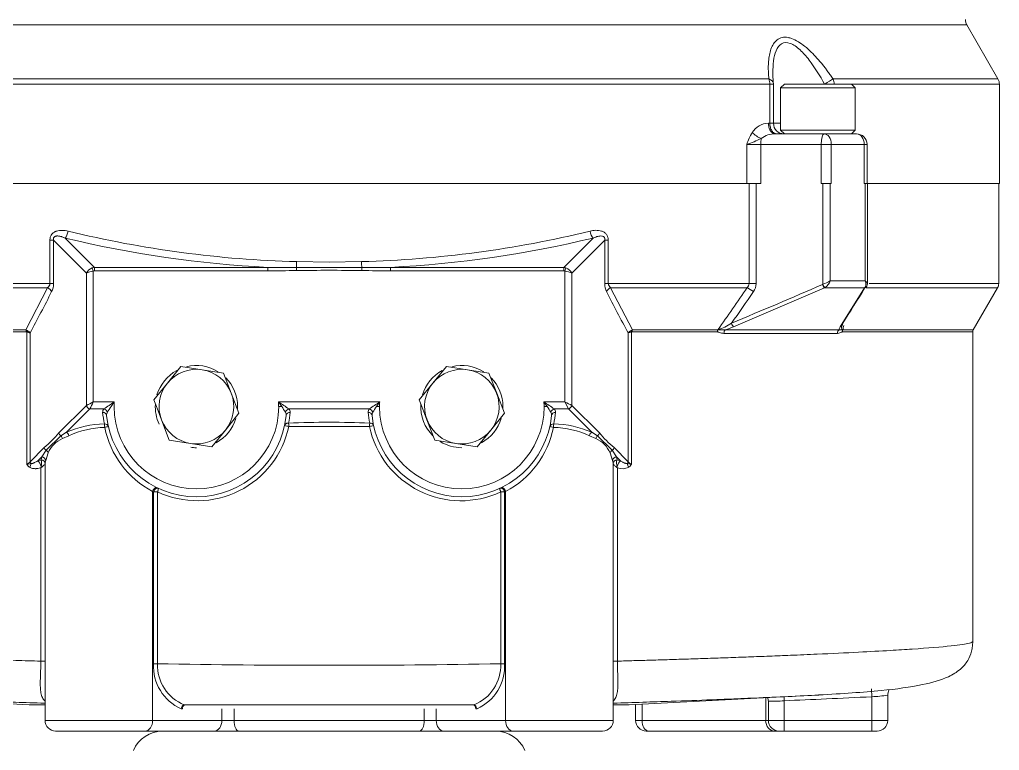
# Model space of a CAD drawing. Header units: millimetres. Extents: x 113490 to 142599, y -20467 to 115.
# Drawn here: x 133122.3 to 133309.9, y -7207.2 to -7067.3 of the extents above; entities that cross this region are included whole.
import ezdxf

# ---------------------------------------------------------------- set-up
doc = ezdxf.new("R2010")
doc.units = ezdxf.units.MM
doc.layers.add('DV1_0', color=7, linetype='Continuous')

msp = doc.modelspace()

# ---------------------------------------------------------------- linework, layer by layer
at = {"layer": 'DV1_0', "color": 7, "linetype": 'Continuous', "lineweight": 20}
for p, q in [((133059.51, -7068.32), (133303.61, -7068.32)), ((133097.39, -7078.67), (133265.73, -7078.67)), ((133278.02, -7078.67), (133309.58, -7078.67)), ((133097.21, -7079.68), (133265.91, -7079.68)), ((133265.91, -7087.14), (133265.91, -7079.68)), ((133265.91, -7079.68), (133266.6, -7079.68)), ((133281.59, -7079.68), (133309.85, -7079.68)), ((133265.64, -7087.14), (133265.91, -7087.14)), ((133265.91, -7087.14), (133266.6, -7087.14)), ((133267.98, -7087.14), (133266.6, -7087.14)), ((133261.49, -7098.69), (133261.49, -7091.2)), ((133261.49, -7091.2), (133264.17, -7091.2)), ((133264.17, -7091.2), (133275.76, -7091.2)), ((133264.17, -7091.2), (133264.17, -7098.69)), ((133275.76, -7098.69), (133275.76, -7091.2)), ((133275.76, -7091.2), (133277.68, -7091.2)), ((133277.68, -7091.2), (133283.98, -7091.2)), ((133277.68, -7098.69), (133277.68, -7091.2)), ((133283.98, -7091.2), (133283.98, -7098.69)), ((133284.53, -7091.2), (133283.98, -7091.2)), ((133261.93, -7117.84), (133261.93, -7098.69)), ((133263.28, -7098.69), (133263.28, -7117.84)), ((133276.04, -7117.96), (133276.04, -7098.69)), ((133277.47, -7117.31), (133277.47, -7098.69)), ((133284.18, -7098.69), (133284.18, -7117.31)), ((133128.8, -7109.54), (133128.12, -7109.54)), ((133128.12, -7117.84), (133128.12, -7109.54)), ((133128.8, -7109.54), (133135.09, -7115.83)), ((133128.8, -7109.54), (133128.8, -7117.84)), ((133131.02, -7109.12), (133136.63, -7114.73)), ((133232.09, -7109.12), (133226.48, -7114.73)), ((133234.31, -7109.54), (133228.02, -7115.83)), ((133234.31, -7117.84), (133234.31, -7109.54)), ((133234.31, -7109.54), (133235, -7109.54)), ((133235, -7109.54), (133235, -7117.84)), ((133136.23, -7114.83), (133136.63, -7114.73)), ((133136.23, -7114.83), (133136.41, -7115.42)), ((133136.63, -7114.73), (133136.63, -7115.39)), ((133136.63, -7114.73), (133169.81, -7114.73)), ((133169.81, -7114.73), (133169.81, -7115.39)), ((133175.29, -7114.77), (133169.81, -7114.73)), ((133175.29, -7114.77), (133175.3, -7115.33)), ((133187.83, -7114.77), (133175.29, -7114.77)), ((133175.35, -7113.63), (133181.56, -7113.73)), ((133181.56, -7113.73), (133187.77, -7113.63)), ((133187.83, -7114.77), (133187.82, -7115.33)), ((133193.31, -7114.73), (133187.83, -7114.77)), ((133193.31, -7114.73), (133226.48, -7114.73)), ((133193.31, -7114.73), (133193.31, -7115.39)), ((133226.48, -7114.73), (133226.48, -7115.39)), ((133226.48, -7114.73), (133226.89, -7114.83)), ((133226.89, -7114.83), (133226.7, -7115.42)), ((133135.09, -7141.15), (133135.09, -7115.83)), ((133136.41, -7140.49), (133136.41, -7115.42)), ((133136.63, -7115.39), (133169.81, -7115.39)), ((133193.31, -7115.39), (133226.48, -7115.39)), ((133226.7, -7115.42), (133226.7, -7140.49)), ((133228.02, -7115.83), (133228.02, -7141.15)), ((133101.19, -7117.84), (133128.12, -7117.84)), ((133101.55, -7118.61), (133127.68, -7118.61)), ((133123.52, -7126.7), (133127.68, -7118.61)), ((133128.8, -7117.84), (133128.12, -7117.84)), ((133235, -7117.84), (133234.31, -7117.84)), ((133235, -7117.84), (133261.93, -7117.84)), ((133235.43, -7118.61), (133239.6, -7126.7)), ((133235.43, -7118.61), (133261.57, -7118.61)), ((133258.98, -7126.09), (133276.39, -7118.67)), ((133263.28, -7117.84), (133261.93, -7117.84)), ((133277.47, -7117.31), (133284.18, -7117.31)), ((133284.27, -7118.61), (133309.52, -7118.61)), ((133284.93, -7117.84), (133309.73, -7117.84)), ((133107.19, -7126.7), (133123.52, -7126.7)), ((133123.57, -7127.08), (133107.25, -7127.08)), ((133123.78, -7126.81), (133123.52, -7126.7)), ((133123.71, -7152.43), (133123.71, -7127.11)), ((133124.32, -7127.28), (133124.32, -7151.93)), ((133238.8, -7151.93), (133238.8, -7127.28)), ((133239.6, -7126.7), (133239.34, -7126.81)), ((133239.41, -7127.11), (133239.41, -7152.43)), ((133255.87, -7127.08), (133239.55, -7127.08)), ((133239.6, -7126.7), (133255.92, -7126.7)), ((133255.94, -7126.69), (133257.39, -7126.66)), ((133278.84, -7127.35), (133257.14, -7127.35)), ((133257.39, -7126.66), (133279.17, -7126.66)), ((133279.17, -7126.66), (133279.9, -7126.69)), ((133279.81, -7127.08), (133304.75, -7127.08)), ((133304.85, -7126.7), (133279.9, -7126.7)), ((133129.82, -7146.42), (133135.09, -7141.15)), ((133140.44, -7140.49), (133136.41, -7140.49)), ((133191.24, -7140.49), (133171.88, -7140.49)), ((133172.49, -7141.37), (133171.91, -7141.37)), ((133190.62, -7141.37), (133191.21, -7141.37)), ((133226.7, -7140.49), (133222.68, -7140.49)), ((133223.29, -7141.37), (133222.71, -7141.37)), ((133226.7, -7140.49), (133227.36, -7141.81)), ((133228.02, -7141.15), (133233.3, -7146.42)), ((133131.28, -7146.28), (133135.75, -7141.81)), ((133135.75, -7141.81), (133138.47, -7141.81)), ((133173.85, -7141.81), (133189.27, -7141.81)), ((133227.36, -7141.81), (133224.65, -7141.81)), ((133227.36, -7141.81), (133231.84, -7146.28)), ((133189.28, -7145.17), (133173.83, -7145.17)), ((133127.37, -7149.73), (133130.22, -7146.96)), ((133130.22, -7146.96), (133131.28, -7146.28)), ((133131.75, -7146.94), (133130.51, -7147.5)), ((133232.61, -7147.5), (133231.37, -7146.94)), ((133231.84, -7146.28), (133232.9, -7146.96)), ((133232.9, -7146.96), (133235.75, -7149.73)), ((133124.32, -7151.93), (133127.02, -7149.22)), ((133126.55, -7151.01), (133127.37, -7149.73)), ((133127.78, -7150.24), (133127.31, -7151.67)), ((133235.81, -7151.67), (133235.33, -7150.24)), ((133235.75, -7149.73), (133236.56, -7151.01)), ((133236.1, -7149.22), (133238.8, -7151.93)), ((133123.71, -7152.43), (133124.5, -7152.28)), ((133125.81, -7151.75), (133126.55, -7151.01)), ((133125.81, -7151.75), (133126.45, -7151.56)), ((133127.21, -7152.25), (133127.21, -7190.08)), ((133235.91, -7190.08), (133235.91, -7152.25)), ((133236.56, -7151.01), (133237.3, -7151.75)), ((133236.67, -7151.56), (133237.3, -7151.75)), ((133126.37, -7190.08), (133126.37, -7153.1)), ((133236.75, -7153.1), (133236.75, -7190.08)), ((133147.97, -7157.7), (133147.77, -7157.61)), ((133147.77, -7201.44), (133147.77, -7157.61)), ((133147.97, -7157.7), (133147.97, -7190.58)), ((133148.71, -7157.7), (133148.71, -7190.58)), ((133214.4, -7157.7), (133215.15, -7157.7)), ((133214.4, -7190.58), (133214.4, -7157.7)), ((133215.15, -7157.7), (133215.34, -7157.61)), ((133215.15, -7190.58), (133215.15, -7157.7)), ((133215.34, -7157.61), (133215.34, -7201.44)), ((133126.37, -7190.08), (133127.21, -7190.08)), ((133236.75, -7190.08), (133235.91, -7190.08)), ((133148.71, -7190.58), (133147.97, -7190.58)), ((133215.15, -7190.58), (133214.4, -7190.58)), ((133285.44, -7196.9), (133285.37, -7195.4)), ((133265.12, -7197.1), (133265.12, -7201.44)), ((133268.68, -7197.67), (133268.65, -7196.91)), ((133268.68, -7197.67), (133268.68, -7201.44)), ((133285.44, -7196.9), (133285.44, -7201.44)), ((133124.15, -7198.47), (133127.18, -7198.47)), ((133161.04, -7199.23), (133161.04, -7201.44)), ((133163.37, -7199.23), (133163.37, -7201.44)), ((133199.75, -7201.44), (133199.75, -7199.23)), ((133202.08, -7201.44), (133202.08, -7199.23)), ((133235.94, -7198.47), (133238.97, -7198.47)), ((133241.47, -7201.44), (133241.47, -7198.33)), ((133127.18, -7201.44), (133147.77, -7201.44)), ((133161.04, -7201.44), (133147.77, -7201.44)), ((133163.37, -7201.44), (133161.04, -7201.44)), ((133199.75, -7201.44), (133163.37, -7201.44)), ((133202.08, -7201.44), (133199.75, -7201.44)), ((133215.34, -7201.44), (133202.08, -7201.44)), ((133215.34, -7201.44), (133235.94, -7201.44)), ((133240.23, -7201.44), (133241.47, -7201.44)), ((133265.12, -7201.44), (133241.47, -7201.44)), ((133265.63, -7201.44), (133265.12, -7201.44)), ((133265.63, -7201.44), (133268.68, -7201.44)), ((133268.68, -7201.44), (133268.68, -7203.47)), ((133268.68, -7201.44), (133285.44, -7201.44)), ((133285.44, -7201.44), (133285.44, -7203.47)), ((133285.44, -7201.44), (133288.49, -7201.44))]:
    msp.add_line(p, q, dxfattribs=at)
at = {"layer": 'DV1_0', "color": 7, "linetype": 'Continuous', "lineweight": 15}
for p, q in [((133309.58, -7078.67), (133303.61, -7068.32)), ((133266.6, -7087.14), (133266.6, -7079.68)), ((133268.69, -7079.64), (133267.98, -7080.36)), ((133267.98, -7080.36), (133282.27, -7080.36)), ((133267.98, -7080.36), (133267.98, -7088.46)), ((133268.69, -7079.64), (133281.55, -7079.64)), ((133282.27, -7080.36), (133281.55, -7079.64)), ((133282.27, -7088.46), (133282.27, -7080.36)), ((133309.85, -7098.69), (133309.85, -7079.68)), ((133267.98, -7088.46), (133282.27, -7088.46)), ((133267.98, -7088.46), (133268.69, -7089.17)), ((133281.55, -7089.17), (133282.27, -7088.46)), ((133276.29, -7089.17), (133266.97, -7089.17)), ((133277.98, -7089.17), (133276.29, -7089.17)), ((133277.98, -7089.17), (133280.88, -7089.17)), ((133282.5, -7089.17), (133280.88, -7089.17)), ((133284.53, -7098.69), (133284.53, -7091.2)), ((133101.63, -7098.69), (133261.49, -7098.69)), ((133261.49, -7098.69), (133264.17, -7098.69)), ((133275.76, -7098.69), (133276.04, -7098.69)), ((133276.04, -7098.69), (133277.47, -7098.69)), ((133277.68, -7098.69), (133277.47, -7098.69)), ((133284.18, -7098.69), (133283.98, -7098.69)), ((133284.18, -7098.69), (133284.59, -7098.69)), ((133284.53, -7098.69), (133309.85, -7098.69)), ((133284.59, -7117.97), (133284.59, -7098.69)), ((133309.73, -7117.84), (133309.73, -7098.69)), ((133284.03, -7118.67), (133276.39, -7118.67)), ((133284.03, -7118.67), (133279.39, -7126.09)), ((133304.85, -7126.7), (133309.52, -7118.61)), ((133255.94, -7126.69), (133255.95, -7126.68)), ((133279.89, -7126.68), (133279.9, -7126.69)), ((133304.75, -7186.33), (133304.75, -7127.08)), ((133153.2, -7133.67), (133150.61, -7136.87)), ((133157.27, -7134.31), (133153.2, -7133.67)), ((133204, -7133.67), (133201.41, -7136.87)), ((133208.07, -7134.31), (133204, -7133.67)), ((133161.35, -7134.95), (133157.27, -7134.31)), ((133162.83, -7138.8), (133161.35, -7134.95)), ((133212.15, -7134.95), (133208.07, -7134.31)), ((133213.63, -7138.8), (133212.15, -7134.95)), ((133150.61, -7136.87), (133148.01, -7140.08)), ((133201.41, -7136.87), (133198.81, -7140.08)), ((133164.31, -7142.65), (133162.83, -7138.8)), ((133215.11, -7142.65), (133213.63, -7138.8)), ((133140.44, -7140.49), (133139.82, -7141.37)), ((133148.01, -7140.08), (133148.51, -7141.37)), ((133148.51, -7141.37), (133149.49, -7143.93)), ((133172.49, -7141.37), (133171.88, -7140.49)), ((133191.24, -7140.49), (133190.62, -7141.37)), ((133198.81, -7140.08), (133199.31, -7141.37)), ((133199.31, -7141.37), (133200.29, -7143.93)), ((133223.29, -7141.37), (133222.68, -7140.49)), ((133161.71, -7145.86), (133164.31, -7142.65)), ((133212.51, -7145.86), (133215.11, -7142.65)), ((133149.49, -7143.93), (133150.97, -7147.78)), ((133200.29, -7143.93), (133201.77, -7147.78)), ((133159.12, -7149.07), (133161.71, -7145.86)), ((133209.92, -7149.07), (133212.51, -7145.86)), ((133150.97, -7147.78), (133155.04, -7148.42)), ((133155.04, -7148.42), (133159.12, -7149.07)), ((133201.77, -7147.78), (133205.84, -7148.42)), ((133205.84, -7148.42), (133209.92, -7149.07)), ((133238.62, -7152.28), (133239.41, -7152.43)), ((133148.71, -7157.7), (133147.97, -7157.7)), ((133127.18, -7193.79), (133127.18, -7201.44)), ((133235.94, -7201.44), (133235.94, -7193.79)), ((133089.08, -7196.63), (133124.15, -7198.47)), ((133238.97, -7198.47), (133274.49, -7196.6)), ((133288.49, -7196.58), (133288.49, -7201.44)), ((133124.16, -7198.47), (133127.18, -7198.47)), ((133153.84, -7198.46), (133154.01, -7198.47)), ((133209.11, -7198.47), (133154.01, -7198.47)), ((133209.11, -7198.47), (133209.27, -7198.46)), ((133235.94, -7198.47), (133238.96, -7198.47)), ((133240.23, -7198.4), (133240.23, -7201.44)), ((133265.63, -7197.74), (133265.63, -7201.44)), ((133129.21, -7203.47), (133146.34, -7203.47)), ((133159.6, -7203.47), (133146.34, -7203.47)), ((133164.26, -7203.47), (133159.6, -7203.47)), ((133198.86, -7203.47), (133164.26, -7203.47)), ((133203.51, -7203.47), (133198.86, -7203.47)), ((133216.78, -7203.47), (133203.51, -7203.47)), ((133216.78, -7203.47), (133233.91, -7203.47)), ((133242.26, -7203.47), (133242.68, -7203.47)), ((133242.68, -7203.47), (133266.8, -7203.47)), ((133267.66, -7203.47), (133266.8, -7203.47)), ((133267.66, -7203.47), (133268.68, -7203.47)), ((133268.68, -7203.47), (133285.44, -7203.47)), ((133285.44, -7203.47), (133286.46, -7203.47))]:
    msp.add_line(p, q, dxfattribs=at)
for centre, radius, start, end in [((133305.37, -7067.31), 2.03, 180, 210), ((133296.76, -7077.45), 30.27, 179.768, 183.4798), ((133264.57, -7079.68), 2.03, 0, 5.7696), ((133307.82, -7079.68), 2.03, 0, 30), ((133268.64, -7087.14), 2.03, 180, 270), ((133252.48, -7065.39), 27.34, 289.2309, 295.5331), ((133282.5, -7091.2), 2.03, 0, 90), ((132970.05, -6925.66), 368.62, 327.188, 328.4286), ((133283.41, -7117.77), 1.19, 328.5642, 334.0378), ((133283.55, -7117.84), 1.04, 332.2217, 0.4108), ((133308.2, -7117.84), 1.52, 330, 0), ((133257, -7127.05), 1.13, 161.7178, 181.3689), ((133255.95, -7126.71), 0.0224, 116.6955, 156.2148), ((133280.77, -7127.09), 0.958, 155.6416, 179.1629), ((133305.51, -7127.08), 0.762, 150, 180), ((133156.16, -7141.37), 7.87, 57.8671, 104.1493), ((133206.96, -7141.37), 7.87, 57.8671, 104.1493), ((133156.16, -7141.37), 7.87, 118.6069, 163.6052), ((133156.16, -7141.37), 7.14, 81.0203, 141.0203), ((133156.16, -7141.37), 7.14, 21.0203, 81.0203), ((133206.96, -7141.37), 7.87, 118.6069, 163.6052), ((133206.96, -7141.37), 7.14, 81.0203, 141.0203), ((133206.96, -7141.37), 7.14, 21.0203, 81.0203), ((133156.16, -7141.37), 7.14, 141.0203, 201.0203), ((133156.16, -7141.37), 7.87, 0, 44.556), ((133206.96, -7141.37), 7.14, 141.0203, 201.0203), ((133206.96, -7141.37), 7.87, 0, 44.556), ((133156.16, -7141.37), 7.14, 321.0203, 21.0203), ((133206.96, -7141.37), 7.14, 321.0203, 21.0203), ((133163.64, -7177.26), 43.48, 122.2554, 125.3807), ((133179.33, -7168.26), 47.79, 145.7575, 147.2796), ((133156.16, -7141.37), 7.87, 176.6294, 205.2399), ((133156.16, -7141.37), 7.87, 357.0838, 0), ((133148.34, -7177.76), 44.08, 54.6405, 57.7233), ((133133.41, -7167.98), 47.28, 32.7092, 34.2476), ((133214.44, -7177.26), 43.48, 122.2554, 125.3807), ((133230.12, -7168.25), 47.77, 145.7571, 147.2797), ((133206.96, -7141.37), 7.87, 176.6294, 225.4701), ((133206.96, -7141.37), 7.87, 357.0838, 0), ((133199.14, -7177.76), 44.08, 54.6405, 57.7233), ((133184.21, -7167.98), 47.28, 32.7092, 34.2476), ((133139.94, -7142.96), 0.971, 146.7266, 185.5447), ((133156.16, -7141.37), 17.27, 185.5999, 354.4001), ((133172.38, -7142.96), 0.971, 354.4468, 33.2819), ((133190.74, -7142.96), 0.971, 146.7266, 185.5447), ((133206.96, -7141.37), 17.27, 185.5999, 354.4001), ((133223.18, -7142.96), 0.971, 354.4468, 33.2819), ((133138.65, -7145.38), 0.689, 16.2496, 96.7895), ((133130.41, -7145.52), 8.2, 1.157, 5.7791), ((133135.72, -7131.74), 13.91, 281.9781, 284.9558), ((133156.16, -7141.37), 7.14, 201.0203, 261.0203), ((133156.16, -7141.37), 7.87, 298.6134, 343.3573), ((133170.18, -7161.14), 16.38, 77.113, 79.9424), ((133196.24, -7145.35), 6.96, 173.1324, 178.585), ((133192.33, -7158.16), 13.34, 99.7352, 103.2094), ((133189.41, -7145.2), 0.691, 15.7028, 96.6512), ((133206.96, -7141.37), 7.14, 201.0203, 261.0203), ((133206.96, -7141.37), 7.87, 298.6134, 343.3573), ((133224.47, -7145.38), 0.69, 83.2848, 163.6762), ((133227.3, -7132.13), 13.51, 254.9997, 258.0664), ((133156.16, -7141.37), 7.14, 261.0203, 321.0203), ((133206.96, -7141.37), 7.14, 261.0203, 321.0203), ((133206.96, -7141.37), 7.87, 238.4623, 270), ((133156.16, -7141.37), 7.87, 261.9998, 270), ((133124.16, -7198.21), 0.254, 267, 270), ((133181.56, -57470.34), 50271.89, 89.968411, 90.031588), ((133238.96, -7198.21), 0.254, 270, 273), ((133129.21, -7201.44), 2.03, 180, 270), ((133233.91, -7201.44), 2.03, 270, 0), ((133242.26, -7201.44), 2.03, 180, 270), ((133267.66, -7201.44), 2.03, 180, 270), ((133286.46, -7201.44), 2.03, 270, 0), ((133149.68, -7209.54), 6.07, 90, 156.9775), ((133213.44, -7209.54), 6.07, 23.0225, 90)]:
    msp.add_arc(centre, radius, start, end, dxfattribs=at)
at = {"layer": 'DV1_0', "color": 7, "linetype": 'Continuous', "lineweight": 20}
for centre, radius, start, end in [((133293.32, -7077.43), 26.83, 183.9436, 184.105), ((133272.85, -7095.08), 12, 149.0814, 161.1463), ((133265.72, -7090.86), 3.72, 91.3403, 148.4556), ((133266.84, -7093.35), 4.18, 88.2925, 128.0724), ((133180.55, -6903.63), 211.37, 256.4501, 267.0882), ((133180.78, -6906), 207.7, 256.3093, 268.5023), ((133182.32, -6905.84), 207.86, 271.5024, 283.686), ((133182.57, -6903.63), 211.37, 272.9118, 283.5499), ((133137.01, -7116.86), 2.18, 110.9162, 151.6176), ((133226.1, -7116.87), 2.18, 28.4516, 69.0147), ((133136.89, -7119.32), 3.92, 97.0329, 117.3112), ((133226.24, -7119.28), 3.88, 62.5803, 83.0756), ((133127.11, -7117.77), 1.01, 304.7184, 355.9845), ((133125.39, -7117.85), 3.41, 333.6804, 0.1693), ((133237.71, -7117.86), 3.4, 179.7607, 206.3896), ((133236.01, -7117.77), 1.01, 183.9845, 235.3125), ((132418.46, -6538.2), 1023.58, 324.90575, 325.45604), ((132877.6, -6208.33), 993.06, 292.55927, 293.6501), ((133260.85, -7117.8), 1.08, 311.8374, 357.7588), ((133260.62, -7117.83), 2.66, 324.7002, 359.72), ((133274.68, -7113.03), 5.11, 285.3662, 303.0859), ((133275.69, -7117.4), 1.45, 298.9144, 304.3434), ((133274.88, -7116.38), 2.76, 306.3068, 340.2726), ((133283.48, -7118.1), 0.789, 313.6528, 320.7841), ((132890.56, -7000.18), 266.07, 331.4659, 333.3889), ((133472.56, -7000.18), 266.07, 206.6111, 208.5341), ((132424.49, -6539.38), 1019.38, 324.90783, 325.32187), ((133253.46, -7118.16), 8.87, 286.355, 305.2328), ((133252.52, -7110.63), 16.76, 286.9231, 292.6998), ((133280.23, -7126.73), 1.06, 142.9881, 176.5293), ((131237.74, -6734.26), 2079.51, 349.1228, 349.1461), ((133123.57, -7127.44), 0.362, 67.8782, 90.9889), ((133123.1, -7130.32), 3.27, 68.0966, 79.1504), ((133122.85, -7128.4), 1.84, 37.3569, 59.8103), ((133240.27, -7128.4), 1.84, 120.1784, 142.6543), ((133240.02, -7130.31), 3.27, 100.8439, 111.9091), ((133239.54, -7127.44), 0.36, 88.9194, 112.2135), ((133220, -7309.31), 188.38, 116.3407, 116.7895), ((133060.17, -7103.19), 84.88, 332.9369, 333.933), ((133156.22, -7141.37), 15.81, 176.799, 179.9896), ((133156.16, -7141.37), 15.75, 180.0002, 359.9998), ((133156.1, -7141.37), 15.8, 0.0094, 3.2012), ((133207.02, -7141.37), 15.81, 176.799, 179.9896), ((133206.96, -7141.37), 15.75, 180.0002, 359.9998), ((133206.9, -7141.37), 15.8, 0.0094, 3.2012), ((133189.4, -7216.74), 84.88, 62.9369, 63.933), ((133139.04, -7142.41), 0.827, 133.6225, 184.2208), ((133156.14, -7140.71), 18.02, 185.5969, 192.7696), ((133173.26, -7142.41), 0.851, 356.5284, 45.6283), ((133189.84, -7142.41), 0.827, 133.6225, 184.2208), ((133206.95, -7140.71), 18.02, 185.5976, 192.1892), ((133206.97, -7140.71), 18.02, 347.2304, 354.4031), ((133224.06, -7142.41), 0.851, 356.5284, 45.6283), ((133138.99, -7164.13), 19.45, 91.2418, 113.3735), ((133156.32, -7141.49), 17.9, 244.8638, 348.1329), ((133166.53, -7145.37), 7.31, 1.5473, 6.7353), ((133206.8, -7141.49), 17.9, 191.8849, 295.1184), ((133232.96, -7145.53), 8.46, 174.2925, 178.7715), ((133224.18, -7163.88), 19.2, 66.4801, 88.9046), ((133113.92, -7133.32), 20.6, 309.4821, 320.5179), ((133138.98, -7162.54), 17.19, 91.2427, 114.8755), ((133156.11, -7141.82), 17.85, 191.4143, 242.174), ((133207.02, -7141.83), 17.84, 297.8137, 348.5988), ((133224.15, -7162.49), 17.14, 65.0859, 88.7959), ((133248.93, -7133.59), 20.22, 219.3785, 230.6215), ((133132.47, -7152.18), 5.08, 112.8029, 157.4961), ((133230.64, -7152.18), 5.08, 22.509, 67.1919), ((133123.11, -7151.1), 1.46, 294.2069, 325.6122), ((133125.11, -7151.61), 1.62, 210.4449, 238.4796), ((133124.25, -7152.17), 2.29, 342.9002, 13.9977), ((133124.62, -7152.31), 1.98, 20.5591, 22.2001), ((133131.92, -7152.77), 4.74, 166.4999, 173.3576), ((133132.39, -7152.79), 5.21, 173.8074, 174.1422), ((133231.2, -7152.77), 4.74, 6.6424, 13.5001), ((133230.73, -7152.79), 5.21, 5.8578, 6.1926), ((133238.87, -7152.17), 2.29, 166.0023, 197.0998), ((133238.5, -7152.31), 1.98, 157.7999, 159.4409), ((133240, -7151.1), 1.46, 214.3878, 245.7932), ((133238.05, -7151.65), 1.56, 300.9852, 330.0902), ((133122.94, -7152.06), 3.58, 343.0628, 347.3435), ((133123.45, -7148.97), 5.06, 305.2816, 308.0746), ((133239.67, -7148.97), 5.06, 231.9254, 234.7184), ((133240.18, -7152.06), 3.58, 192.6565, 196.9372), ((133237.67, -7150.54), 2.73, 250.2423, 295.8023), ((133156.83, -7191.07), 8.88, 176.8481, 246.1348), ((133181.56, -5388.18), 1802.7, 268.95598, 271.04402), ((133156.86, -7190.88), 8.15, 177.8955, 248.2756), ((133206.26, -7190.88), 8.15, 291.6982, 2.1307), ((133206.27, -7191.06), 8.89, 293.9266, 3.0905), ((133266.75, -7180.22), 17.55, 266.3566, 276.3219), ((133284.98, -7177.97), 18.93, 271.402, 280.6887), ((133153.47, -7198.56), 0.664, 250.053, 269.9585), ((133209.65, -7198.56), 0.664, 270.0415, 289.947)]:
    msp.add_arc(centre, radius, start, end, dxfattribs=at)
for centre, major_axis, ratio, start_param, end_param in [((133264.57, -7079.68), (-2.02, -0.2), 0.559268, 3.141593, 4.047767), ((133264.57, -7079.68), (0, -2.03), 0.657465, 1.570796, 2.094395), ((133276.7, -7079.68), (-1.68, -1.14), 0.083337, 3.749766, 4.802929), ((133276.7, -7079.68), (0, -2.03), 0.753485, 1.570796, 2.094395), ((133263.83, -7088.91), (1.7, -1.11), 0.406301, 4.155267, 5.220826), ((133264.7, -7091.2), (0, 2.03), 0.258819, 0.97253, 1.570796), ((133276.29, -7091.2), (0, -2.03), 0.258819, 3.141593, 4.712389), ((133276.29, -7091.2), (0, 2.03), 0.68433, 4.712389, 6.283185), ((133282.5, -7091.2), (0, 2.03), 0.729172, 4.712389, 6.283185), ((133131.02, -7107.8), (-0.36, -1.48), 0.380154, 0.571133, 1.663393), ((133232.09, -7107.8), (0.36, -1.48), 0.380154, 4.619793, 5.712053), ((133175.27, -7113.63), (-0.04, -1.52), 0.048445, 0.73078, 1.572153), ((133187.84, -7113.63), (0.04, -1.52), 0.048445, 4.711032, 5.552406), ((133127.13, -7119.37), (1.36, -0.68), 0.613605, 0.685709, 1.4691), ((133235.99, -7119.37), (-1.36, -0.68), 0.613605, 4.814086, 5.597477), ((133262.39, -7119.37), (-1.25, 0.87), 0.150727, 4.497916, 5.53039), ((133275.61, -7117.11), (0, -0.956), 0.965926, 0.399318, 0.487236), ((133276.16, -7117.99), (-0.305, 0.698), 0.238424, 1.466915, 2.797275), ((133276.23, -7117.96), (0.367, -0.668), 0.228673, 4.587538, 5.871514), ((133283.8, -7117.96), (-0.685, 0.334), 0.853419, 2.377246, 3.1374), ((133258.77, -7125.41), (0.292, -0.704), 0.240259, 4.613078, 5.914038), ((133279.12, -7125.41), (-0.64, 0.414), 0.896658, 2.465022, 3.765987), ((133123.21, -7127.08), (0, 0.762), 0.470739, 4.712389, 5.235988), ((133123.35, -7127.11), (0.297, 0.702), 0.439946, 4.896242, 5.326304), ((133239.76, -7127.11), (-0.297, 0.702), 0.439946, 0.956882, 1.386944), ((133239.91, -7127.08), (0, 0.762), 0.470739, 1.047198, 1.570796), ((133257.6, -7127.35), (0, -0.762), 0.613497, 3.604631, 4.712389), ((133279.44, -7127.35), (0, -0.762), 0.789697, 3.604633, 4.712389), ((133135.75, -7141.15), (0.539, -0.539), 0.774597, 4.053331, 5.371447), ((133227.36, -7141.15), (-0.539, -0.539), 0.774597, 0.911738, 2.229854), ((133138.21, -7143.13), (0.758, 0.074), 0.864987, 0, 1.486188), ((133138.47, -7142.47), (0.555, -0.522), 0.783808, 0.935927, 2.205665), ((133173.85, -7142.47), (0.555, 0.522), 0.783808, 0.935927, 2.205665), ((133174.11, -7143.13), (-0.758, 0.074), 0.864987, 4.796997, 6.283185), ((133104.14, -7140.76), (70.05, 0), 0.5, 6.175787, 6.234424), ((133189.01, -7143.13), (0.758, 0.074), 0.864987, 0, 1.486188), ((133189.27, -7142.47), (0.555, -0.522), 0.783808, 0.935927, 2.205665), ((133224.65, -7142.47), (-0.555, -0.522), 0.783808, 4.07752, 5.347258), ((133224.91, -7143.13), (0.758, -0.074), 0.864987, 1.655404, 3.141593), ((133181.56, -7198.01), (-107.28, 0), 0.5, 4.639874, 4.784904), ((133130.48, -7146.42), (-0.539, 0.539), 0.774597, 0.911738, 1.831819), ((133129.95, -7147.5), (0.292, -0.704), 0.696378, 1.28959, 2.122936), ((133131.28, -7146.94), (-0.317, 0.693), 0.584615, 4.451045, 5.619166), ((133231.84, -7146.94), (0.317, 0.693), 0.584615, 0.664019, 1.83214), ((133233.16, -7147.5), (-0.292, -0.704), 0.696378, 4.16025, 4.993595), ((133232.64, -7146.42), (0.539, 0.539), 0.774597, 4.451366, 5.371447), ((133127.68, -7149.22), (-0.539, 0.539), 0.774597, 0.911738, 1.75677), ((133127.06, -7150.24), (0.695, -0.313), 0.781067, 0.523996, 1.474435), ((133236.06, -7150.24), (-0.695, -0.313), 0.781067, 4.80875, 5.75919), ((133235.44, -7149.22), (0.539, 0.539), 0.774597, 4.526415, 5.371447), ((133123.55, -7152.99), (0.81, 1.29), 0.406494, 4.962409, 5.524532), ((133124.98, -7151.93), (-0.539, 0.539), 0.774597, 0.911738, 1.459504), ((133125.81, -7153.07), (-0.42, 1.46), 0.432798, 4.740039, 5.695259), ((133143.43, -7152.08), (-17.02, 0), 0.5, 6.156109, 6.221993), ((133126.45, -7152.22), (0.756, -0.093), 0.864402, 0.140927, 1.676404), ((133126.45, -7152.25), (-0.758, 0.078), 0.836614, 3.263801, 4.766537), ((133126.55, -7151.67), (0.738, -0.189), 0.85904, 0.289171, 1.786915), ((133236.56, -7151.67), (0.738, 0.189), 0.85904, 1.354677, 2.852421), ((133236.67, -7152.22), (0.756, 0.093), 0.864402, 1.465189, 3.000666), ((133236.67, -7152.25), (-0.758, -0.078), 0.836614, 4.658241, 6.160977), ((133219.68, -7152.08), (17.02, 0), 0.5, 0.061192, 0.127077), ((133237.3, -7153.07), (0.42, 1.46), 0.432798, 0.587926, 1.543146), ((133238.14, -7151.93), (0.539, 0.539), 0.774597, 4.823681, 5.371447), ((133239.57, -7152.99), (-0.81, 1.29), 0.406494, 0.758653, 1.320777), ((133126.13, -7152.95), (0.643, -0.41), 0.355555, 1.061887, 1.302214), ((133236.99, -7152.95), (-0.643, -0.41), 0.355555, -1.302214, -1.061887), ((133264.11, -7197.74), (1.52, 0), 0.999556, 0, 0.451485), ((133153.78, -7199.19), (-0.258, -0.717), 0.685276, 3.514447, 4.954133), ((133154.01, -7199.23), (0, -0.762), 0.707107, 3.141593, 4.712389), ((133209.11, -7199.23), (0, -0.762), 0.707107, 1.570796, 3.141594), ((133209.34, -7199.19), (0.258, -0.717), 0.685276, 1.329052, 2.768738), ((133146.34, -7201.44), (0, -2.03), 0.707107, 0, 1.570796), ((133159.6, -7201.44), (0, -2.03), 0.707107, 0, 1.570796), ((133164.26, -7201.44), (0, -2.03), 0.439328, 4.712389, 6.283185), ((133198.86, -7201.44), (0, -2.03), 0.439328, 0, 1.570796), ((133203.51, -7201.44), (0, 2.03), 0.707107, 1.570796, 3.141593), ((133216.78, -7201.44), (0, 2.03), 0.707107, 1.570796, 3.141593), ((133242.68, -7201.44), (0, 2.03), 0.595588, 1.570796, 3.141593), ((133266.8, -7201.44), (0, -2.03), 0.830729, 4.712389, 6.283185)]:
    msp.add_ellipse(centre, major_axis=major_axis, ratio=ratio, start_param=start_param, end_param=end_param, dxfattribs=at)
at = {"layer": 'DV1_0', "color": 7, "linetype": 'Continuous', "lineweight": 15}
for centre, major_axis, ratio, start_param, end_param in [((133283.78, -7117.99), (-0.65, 0.398), 0.88981, 2.414301, 3.141905), ((133283.8, -7117.96), (-0.685, 0.334), 0.853419, 3.1374, 3.240038), ((133148.31, -7157.61), (-0.331, -0.686), 0.66912, 3.141163, 5.024625), ((133290.02, -7196.58), (-1.52, 0), 0.999702, 6.103808, 6.283185)]:
    msp.add_ellipse(centre, major_axis=major_axis, ratio=ratio, start_param=start_param, end_param=end_param, dxfattribs=at)
at = {"layer": 'DV1_0', "color": 7, "linetype": 'Continuous', "lineweight": 20}
for points, knots in [([(133265.73, -7078.67), (133265.72, -7078.53), (133265.69, -7078.26), (133265.66, -7077.86), (133265.64, -7077.47), (133265.63, -7077.08), (133265.62, -7076.71), (133265.62, -7076.35), (133265.64, -7075.66), (133265.71, -7074.7), (133265.94, -7073.49), (133266.31, -7072.41), (133266.89, -7071.5), (133267.57, -7070.96), (133268.24, -7070.72), (133268.81, -7070.66), (133269.42, -7070.72), (133270.28, -7070.95), (133271.36, -7071.49), (133272.63, -7072.41), (133273.82, -7073.48), (133274.98, -7074.7), (133275.86, -7075.75), (133276.55, -7076.62), (133277.04, -7077.28), (133277.54, -7077.96), (133277.86, -7078.43), (133278.02, -7078.67)], [0, 0, 0, 0, 0.018693, 0.0371, 0.055227, 0.073082, 0.09067, 0.107999, 0.125076, 0.189511, 0.249356, 0.31487, 0.374275, 0.436923, 0.468569, 0.499613, 0.530818, 0.562638, 0.625056, 0.684657, 0.750444, 0.810345, 0.874885, 0.904936, 0.935781, 0.967457, 1, 1, 1, 1]), ([(133266.49, -7077.5), (133266.49, -7076.72), (133266.53, -7075.96), (133266.72, -7074.53), (133266.88, -7073.85), (133267.37, -7072.69), (133267.71, -7072.2), (133268.62, -7071.65), (133269.2, -7071.62), (133270.45, -7072.08), (133271.09, -7072.54), (133272.3, -7073.67), (133272.89, -7074.34), (133274.52, -7076.46), (133275.5, -7078.05), (133276.4, -7079.68)], [0, 0, 0, 0, 0.125, 0.125, 0.25, 0.25, 0.375, 0.375, 0.5, 0.5, 0.625, 0.625, 0.75, 0.75, 1, 1, 1, 1]), ([(133267.24, -7089.17), (133267.07, -7089.17), (133266.9, -7089.12), (133266.57, -7088.91), (133266.42, -7088.76), (133266.18, -7088.39), (133266.08, -7088.16), (133265.94, -7087.67), (133265.91, -7087.4), (133265.91, -7087.14)], [0, 0, 0, 0, 0.25, 0.25, 0.5, 0.5, 0.75, 0.75, 1, 1, 1, 1]), ([(133128.12, -7109.54), (133128.12, -7109.43), (133128.13, -7109.28), (133128.16, -7109.1), (133128.18, -7109.03), (133128.19, -7108.98), (133128.19, -7108.96), (133128.23, -7108.84), (133128.29, -7108.7), (133128.37, -7108.55), (133128.41, -7108.49), (133128.44, -7108.45), (133128.46, -7108.42), (133128.58, -7108.26), (133128.72, -7108.14), (133128.95, -7107.98), (133129.07, -7107.91), (133129.24, -7107.84), (133129.32, -7107.81), (133129.36, -7107.79), (133129.38, -7107.79), (133129.39, -7107.78), (133129.4, -7107.78), (133129.57, -7107.73), (133129.74, -7107.69), (133130.02, -7107.65), (133130.16, -7107.64), (133130.33, -7107.64), (133130.42, -7107.64), (133130.46, -7107.64), (133130.48, -7107.64), (133130.5, -7107.64), (133130.86, -7107.65), (133131.23, -7107.7), (133131.62, -7107.8)], [0, 0, 0, 0, 0.0625, 0.09375, 0.109375, 0.109375, 0.125, 0.125, 0.1875, 0.21875, 0.234375, 0.234375, 0.25, 0.25, 0.375, 0.375, 0.4375, 0.46875, 0.484375, 0.492188, 0.496094, 0.496094, 0.5, 0.5, 0.625, 0.625, 0.6875, 0.71875, 0.734375, 0.742188, 0.742188, 0.75, 0.75, 1, 1, 1, 1]), ([(133231.5, -7107.8), (133231.86, -7107.71), (133232.23, -7107.65), (133232.78, -7107.63), (133232.96, -7107.64), (133233.33, -7107.68), (133233.52, -7107.72), (133233.88, -7107.83), (133234.05, -7107.91), (133234.29, -7108.06), (133234.37, -7108.12), (133234.51, -7108.25), (133234.58, -7108.32), (133234.7, -7108.47), (133234.75, -7108.56), (133234.85, -7108.74), (133234.88, -7108.83), (133234.97, -7109.13), (133235, -7109.33), (133235, -7109.54)], [0, 0, 0, 0, 0.25, 0.25, 0.375, 0.375, 0.5, 0.5, 0.625, 0.625, 0.6875, 0.6875, 0.75, 0.75, 0.8125, 0.8125, 0.875, 0.875, 1, 1, 1, 1]), ([(133131.02, -7109.12), (133130.95, -7109.09), (133130.81, -7109.02), (133130.6, -7108.94), (133130.4, -7108.87), (133130.22, -7108.82), (133130.05, -7108.78), (133129.89, -7108.74), (133129.72, -7108.72), (133129.54, -7108.71), (133129.36, -7108.72), (133129.2, -7108.76), (133129.05, -7108.82), (133128.91, -7108.93), (133128.81, -7109.1), (133128.78, -7109.32), (133128.79, -7109.46), (133128.8, -7109.54)], [0, 0, 0, 0, 0.087822, 0.170082, 0.246806, 0.318025, 0.383778, 0.444116, 0.499102, 0.575306, 0.641909, 0.699547, 0.7492, 0.810416, 0.866935, 0.927673, 1, 1, 1, 1]), ([(133234.31, -7109.54), (133234.32, -7109.51), (133234.33, -7109.45), (133234.33, -7109.36), (133234.33, -7109.27), (133234.32, -7109.2), (133234.29, -7109.08), (133234.21, -7108.93), (133234.02, -7108.78), (133233.73, -7108.71), (133233.38, -7108.71), (133232.99, -7108.79), (133232.56, -7108.92), (133232.26, -7109.05), (133232.09, -7109.12)], [0, 0, 0, 0, 0.029059, 0.055974, 0.080985, 0.10439, 0.126554, 0.186824, 0.252391, 0.359348, 0.501959, 0.638351, 0.804197, 1, 1, 1, 1]), ([(133175.3, -7115.33), (133177.39, -7115.3), (133179.47, -7115.29), (133183.65, -7115.29), (133185.73, -7115.3), (133187.82, -7115.33)], [0, 0, 0, 0, 0.5, 0.5, 1, 1, 1, 1]), ([(133284.18, -7117.31), (133284.26, -7117.55), (133284.3, -7117.79), (133284.29, -7118.12), (133284.27, -7118.23), (133284.21, -7118.43), (133284.16, -7118.52), (133284.09, -7118.6)], [0, 0, 0, 0, 0.5, 0.5, 0.75, 0.75, 1, 1, 1, 1]), ([(133279.89, -7126.68), (133279.84, -7126.66), (133279.79, -7126.64), (133279.72, -7126.57), (133279.7, -7126.53), (133279.64, -7126.4), (133279.63, -7126.29), (133279.64, -7126.17), (133279.64, -7126.15), (133279.64, -7126.14)], [0, 0, 0, 0, 0.125, 0.125, 0.25, 0.25, 0.5, 0.5, 0.5236485, 0.5236485, 0.5236485, 0.5236485]), ([(133257.14, -7127.35), (133256.92, -7127.35), (133256.71, -7127.31), (133256.39, -7127.22), (133256.28, -7127.18), (133256.13, -7127.13), (133256.08, -7127.11), (133255.97, -7127.09), (133255.92, -7127.08), (133255.87, -7127.08)], [0, 0, 0, 0, 0.503007, 0.503007, 0.754511, 0.754511, 0.880262, 0.880262, 1, 1, 1, 1]), ([(133279.81, -7127.08), (133279.77, -7127.08), (133279.74, -7127.09), (133279.66, -7127.11), (133279.62, -7127.13), (133279.5, -7127.18), (133279.42, -7127.22), (133279.17, -7127.31), (133279.01, -7127.35), (133278.84, -7127.35)], [0, 0, 0, 0, 0.119749, 0.119749, 0.245499, 0.245499, 0.496999, 0.496999, 1, 1, 1, 1]), ([(133124.5, -7152.28), (133124.52, -7152.28), (133124.56, -7152.28), (133124.63, -7152.28), (133124.7, -7152.26), (133124.78, -7152.24), (133124.87, -7152.22), (133124.97, -7152.18), (133125.07, -7152.14), (133125.24, -7152.07), (133125.49, -7151.94), (133125.7, -7151.81), (133125.81, -7151.75)], [0, 0, 0, 0, 0.040791, 0.087541, 0.140423, 0.199554, 0.265022, 0.336887, 0.415197, 0.499989, 0.727202, 1, 1, 1, 1]), ([(133126.57, -7152.95), (133126.73, -7152.82), (133126.87, -7152.7), (133127.04, -7152.52), (133127.09, -7152.46), (133127.17, -7152.35), (133127.2, -7152.3), (133127.21, -7152.25)], [0, 0, 0, 0, 0.5, 0.5, 0.75, 0.75, 1, 1, 1, 1]), ([(133235.91, -7152.25), (133235.92, -7152.3), (133235.95, -7152.35), (133236.02, -7152.46), (133236.07, -7152.52), (133236.24, -7152.7), (133236.39, -7152.82), (133236.55, -7152.95)], [0, 0, 0, 0, 0.25, 0.25, 0.5, 0.5, 1, 1, 1, 1]), ([(133237.3, -7151.75), (133237.38, -7151.79), (133237.53, -7151.88), (133237.74, -7152), (133237.93, -7152.09), (133238.1, -7152.17), (133238.26, -7152.22), (133238.4, -7152.26), (133238.51, -7152.28), (133238.58, -7152.28), (133238.62, -7152.28)], [0, 0, 0, 0, 0.186923, 0.35359, 0.500055, 0.632603, 0.748614, 0.848281, 0.931904, 1, 1, 1, 1]), ([(133126.37, -7153.1), (133126.18, -7153.15), (133125.9, -7153.21), (133125.59, -7153.24), (133125.44, -7153.25), (133125.37, -7153.25), (133125.34, -7153.25), (133125.32, -7153.25), (133125.31, -7153.25), (133125.2, -7153.25), (133125.06, -7153.24), (133124.91, -7153.22), (133124.84, -7153.21), (133124.8, -7153.2), (133124.78, -7153.2), (133124.78, -7153.2), (133124.57, -7153.15), (133124.4, -7153.08), (133124.26, -7152.99)], [0, 0, 0, 0, 0.25, 0.375, 0.4375, 0.46875, 0.484375, 0.484375, 0.5, 0.5, 0.625, 0.6875, 0.71875, 0.734375, 0.734375, 0.75, 0.75, 1, 1, 1, 1]), ([(133058.37, -7186.32), (133058.37, -7186.43), (133058.92, -7186.7), (133062.16, -7187.18), (133067.92, -7187.66), (133074.37, -7188.06), (133080.32, -7188.39), (133086.85, -7188.7), (133093.36, -7188.97), (133099.04, -7189.2), (133104.97, -7189.42), (133110.73, -7189.61), (133116.22, -7189.79), (133121.39, -7189.94), (133124.77, -7190.04), (133126.37, -7190.08)], [0.5867531, 0.5867531, 0.5867531, 0.5867531, 0.6249493, 0.6838757, 0.7498245, 0.7776453, 0.8123894, 0.8519109, 0.8748066, 0.9001137, 0.9236443, 0.9453984, 0.9653757, 0.9835763, 1, 1, 1, 1]), ([(133236.75, -7190.08), (133237.8, -7190.05), (133239.98, -7189.99), (133243.3, -7189.9), (133246.78, -7189.79), (133250.4, -7189.68), (133254.16, -7189.55), (133258.01, -7189.42), (133261.95, -7189.28), (133265.93, -7189.13), (133270.34, -7188.95), (133276.23, -7188.7), (133282.77, -7188.39), (133288.72, -7188.06), (133295.18, -7187.66), (133300.95, -7187.18), (133304.2, -7186.7), (133304.75, -7186.43), (133304.75, -7186.32)], [0, 0, 0, 0, 0.0107453, 0.0222782, 0.0345986, 0.0477066, 0.0616021, 0.0762852, 0.0917558, 0.1080139, 0.1250594, 0.1480007, 0.1873844, 0.2222578, 0.2501257, 0.3161097, 0.375059, 0.4132358, 0.4132358, 0.4132358, 0.4132358]), ([(133127.15, -7197.68), (133127.06, -7197.6), (133126.8, -7197.32), (133126.49, -7196.69), (133126.34, -7195.85), (133126.29, -7195.09), (133126.27, -7194.46), (133126.28, -7193.8), (133126.3, -7193.1), (133126.33, -7192.39), (133126.35, -7191.76), (133126.36, -7191.25), (133126.36, -7190.86), (133126.37, -7190.47), (133126.37, -7190.21), (133126.37, -7190.08)], [0.1960298, 0.1960298, 0.1960298, 0.1960298, 0.2499435, 0.3747556, 0.4997812, 0.5623862, 0.6251818, 0.6923068, 0.7497217, 0.8146384, 0.8750619, 0.9067959, 0.938199, 0.9692674, 1, 1, 1, 1]), ([(133127.21, -7190.08), (133127.21, -7190.19), (133127.21, -7190.4), (133127.2, -7190.72), (133127.2, -7191.03), (133127.2, -7191.35), (133127.2, -7191.66), (133127.19, -7191.98), (133127.19, -7192.29), (133127.19, -7192.6), (133127.18, -7192.91), (133127.18, -7193.21), (133127.18, -7193.51), (133127.18, -7193.71), (133127.18, -7193.81)], [0, 0, 0, 0, 0.0226992, 0.0453311, 0.0679214, 0.090496, 0.1130806, 0.1357013, 0.1583837, 0.1811533, 0.2040353, 0.2270546, 0.2502356, 0.2723087, 0.2723087, 0.2723087, 0.2723087]), ([(133235.94, -7193.81), (133235.94, -7193.71), (133235.94, -7193.34), (133235.93, -7192.68), (133235.92, -7191.92), (133235.92, -7191.25), (133235.91, -7190.67), (133235.91, -7190.28), (133235.91, -7190.08)], [0.7277148, 0.7277148, 0.7277148, 0.7277148, 0.74996, 0.8127956, 0.8751249, 0.9168543, 0.9584256, 1, 1, 1, 1]), ([(133236.75, -7190.08), (133236.75, -7190.17), (133236.75, -7190.34), (133236.75, -7190.6), (133236.75, -7190.86), (133236.76, -7191.12), (133236.76, -7191.38), (133236.77, -7191.8), (133236.79, -7192.39), (133236.81, -7193.1), (133236.83, -7193.8), (133236.84, -7194.46), (133236.83, -7195.09), (133236.78, -7195.85), (133236.63, -7196.69), (133236.32, -7197.32), (133236.06, -7197.6), (133235.97, -7197.68)], [0, 0, 0, 0, 0.0204396, 0.0410287, 0.0617676, 0.0826557, 0.1036922, 0.1248754, 0.1852811, 0.250186, 0.3077365, 0.375058, 0.4379187, 0.5003322, 0.6251827, 0.7496139, 0.8039857, 0.8039857, 0.8039857, 0.8039857]), ([(133088.7, -7196.61), (133092.42, -7196.8), (133096.51, -7196.99), (133103.29, -7197.28), (133105.71, -7197.38), (133109.49, -7197.53), (133110.78, -7197.58), (133113.41, -7197.67), (133114.74, -7197.72), (133119.65, -7197.89), (133123.33, -7198.01), (133127.12, -7198.12)], [0.6839961, 0.6839961, 0.6839961, 0.6839961, 0.796453, 0.796453, 0.8550725, 0.8550725, 0.8843823, 0.8843823, 0.913692, 0.913692, 0.9913567, 0.9913567, 0.9913567, 0.9913567]), ([(133235.99, -7198.12), (133239.79, -7198.01), (133243.46, -7197.89), (133249.69, -7197.67), (133252.3, -7197.58), (133256.09, -7197.43), (133257.34, -7197.38), (133259.78, -7197.28), (133260.98, -7197.23), (133266.69, -7196.99), (133270.83, -7196.8), (133274.58, -7196.6)], [0.0086135, 0.0086135, 0.0086135, 0.0086135, 0.0863162, 0.0863162, 0.1449313, 0.1449313, 0.1742389, 0.1742389, 0.2035465, 0.2035465, 0.3177758, 0.3177758, 0.3177758, 0.3177758])]:
    msp.add_open_spline(points, degree=3, knots=knots, dxfattribs=at)
at = {"layer": 'DV1_0', "color": 7, "linetype": 'Continuous', "lineweight": 15}
for points, knots in [([(133265.63, -7087.14), (133265.64, -7087.4), (133265.67, -7087.67), (133265.8, -7088.16), (133265.9, -7088.39), (133266.15, -7088.76), (133266.3, -7088.91), (133266.62, -7089.12), (133266.79, -7089.17), (133266.97, -7089.17)], [0, 0, 0, 0, 0.25, 0.25, 0.5, 0.5, 0.75, 0.75, 1, 1, 1, 1]), ([(133284.18, -7117.31), (133284.2, -7117.33), (133284.25, -7117.37), (133284.32, -7117.43), (133284.38, -7117.48), (133284.43, -7117.52), (133284.46, -7117.57), (133284.49, -7117.61), (133284.52, -7117.64), (133284.55, -7117.69), (133284.58, -7117.76), (133284.59, -7117.84), (133284.58, -7117.9), (133284.55, -7117.94), (133284.53, -7117.96)], [0, 0, 0, 0, 0.08093, 0.15665, 0.22716, 0.292462, 0.352556, 0.407445, 0.457131, 0.501617, 0.637583, 0.765854, 0.886593, 1, 1, 1, 1]), ([(133279.9, -7126.69), (133279.9, -7126.69), (133279.9, -7126.69), (133279.9, -7126.7), (133279.9, -7126.7)], [0, 0, 0, 0, 0.522234, 1, 1, 1, 1]), ([(133173.79, -7144.51), (133173.76, -7144.51), (133173.71, -7144.51), (133173.64, -7144.52), (133173.58, -7144.53), (133173.5, -7144.54), (133173.41, -7144.58), (133173.26, -7144.66), (133173.14, -7144.77), (133173.08, -7144.89), (133173.05, -7144.96), (133173.05, -7145), (133173.04, -7145.01)], [0, 0, 0, 0, 0.076721, 0.14274, 0.198053, 0.242658, 0.384618, 0.500563, 0.757449, 0.88142, 0.948073, 1, 1, 1, 1]), ([(133148.83, -7157.01), (133148.81, -7157), (133148.78, -7156.99), (133148.73, -7156.98), (133148.68, -7156.97), (133148.64, -7156.98), (133148.57, -7156.99), (133148.46, -7157.02), (133148.32, -7157.11), (133148.2, -7157.23), (133148.09, -7157.38), (133148.02, -7157.54), (133147.99, -7157.64), (133147.97, -7157.7)], [0, 0, 0, 0, 0.060243, 0.113977, 0.16114, 0.201742, 0.235847, 0.378569, 0.500192, 0.637487, 0.764547, 0.88141, 1, 1, 1, 1]), ([(133148.71, -7157.7), (133148.72, -7157.68), (133148.74, -7157.64), (133148.77, -7157.56), (133148.8, -7157.46), (133148.84, -7157.34), (133148.86, -7157.24), (133148.87, -7157.15), (133148.87, -7157.08), (133148.86, -7157.03), (133148.84, -7157.02), (133148.83, -7157.01)], [0, 0, 0, 0, 0.055444, 0.117801, 0.241537, 0.355026, 0.500064, 0.616157, 0.758596, 0.857979, 1, 1, 1, 1]), ([(133214.29, -7157.01), (133214.28, -7157.01), (133214.27, -7157.02), (133214.26, -7157.04), (133214.25, -7157.06), (133214.24, -7157.09), (133214.24, -7157.15), (133214.25, -7157.24), (133214.28, -7157.34), (133214.31, -7157.46), (133214.35, -7157.56), (133214.38, -7157.64), (133214.4, -7157.68), (133214.4, -7157.7)], [0, 0, 0, 0, 0.076406, 0.142146, 0.197206, 0.241595, 0.383955, 0.500061, 0.645017, 0.758522, 0.882226, 0.944549, 1, 1, 1, 1]), ([(133215.15, -7157.7), (133215.14, -7157.67), (133215.13, -7157.62), (133215.1, -7157.54), (133215.06, -7157.46), (133215.01, -7157.36), (133214.92, -7157.23), (133214.8, -7157.11), (133214.66, -7157.02), (133214.53, -7156.98), (133214.4, -7156.97), (133214.33, -7156.99), (133214.29, -7157.01)], [0, 0, 0, 0, 0.060404, 0.118758, 0.176666, 0.23583, 0.362852, 0.500206, 0.62179, 0.764572, 0.8619, 1, 1, 1, 1]), ([(133215.34, -7157.61), (133215.34, -7157.61), (133215.32, -7157.53), (133215.27, -7157.38), (133215.15, -7157.19), (133215.02, -7157.05), (133214.88, -7156.95), (133214.76, -7156.9), (133214.64, -7156.88), (133214.55, -7156.89), (133214.5, -7156.91), (133214.47, -7156.92)], [0, 0, 0, 0, 0.000142, 0.167673, 0.323084, 0.466355, 0.597467, 0.716403, 0.823146, 0.917682, 1, 1, 1, 1]), ([(133275.25, -7196.56), (133279.88, -7196.3), (133286.97, -7195.85), (133294.98, -7194.77), (133299.64, -7193.44), (133302.3, -7191.85), (133303.74, -7190.26), (133304.43, -7188.72), (133304.71, -7187.36), (133304.74, -7186.67), (133304.75, -7186.32)], [0, 0, 0, 0, 0.277384, 0.510098, 0.700494, 0.813725, 0.90081, 0.962276, 0.983859, 1, 1, 1, 1]), ([(133288.52, -7196.31), (133288.54, -7196.21), (133288.59, -7196.02), (133288.67, -7195.79), (133288.69, -7195.64), (133288.65, -7195.56), (133288.63, -7195.54)], [0, 0, 0, 0, 0.1281829, 0.2855938, 0.4821844, 0.631301, 0.631301, 0.631301, 0.631301]), ([(133274.58, -7196.6), (133274.67, -7196.59), (133274.77, -7196.59), (133275.14, -7196.57), (133275.4, -7196.56), (133275.66, -7196.54)], [0.31777578, 0.31777578, 0.31777578, 0.31777578, 0.32077678, 0.32077678, 0.328941, 0.328941, 0.328941, 0.328941])]:
    msp.add_open_spline(points, degree=3, knots=knots, dxfattribs=at)
at = {"layer": 'DV1_0', "color": 7, "linetype": 'Continuous', "lineweight": 20}
for points in [[(133136.41, -7115.42), (133136.48, -7115.4), (133136.56, -7115.39), (133136.63, -7115.39)], [(133169.81, -7115.39), (133171.64, -7115.39), (133173.47, -7115.36), (133175.3, -7115.33)], [(133187.82, -7115.33), (133189.65, -7115.36), (133191.48, -7115.39), (133193.31, -7115.39)], [(133226.48, -7115.39), (133226.56, -7115.39), (133226.63, -7115.4), (133226.7, -7115.42)], [(133285.44, -7196.9), (133279.48, -7197.18), (133273.89, -7197.44), (133268.68, -7197.67)]]:
    msp.add_open_spline(points, degree=3, dxfattribs=at)
at = {"layer": 'DV1_0', "color": 7, "linetype": 'Continuous', "lineweight": 15}
for points in [[(133279.64, -7126.14), (133279.66, -7125.92), (133279.74, -7125.67), (133279.85, -7125.41)], [(133265.49, -7197.04), (133265.52, -7197.17), (133265.56, -7197.3), (133265.61, -7197.46)]]:
    msp.add_open_spline(points, degree=3, dxfattribs=at)

doc.saveas('drawing.dxf')
